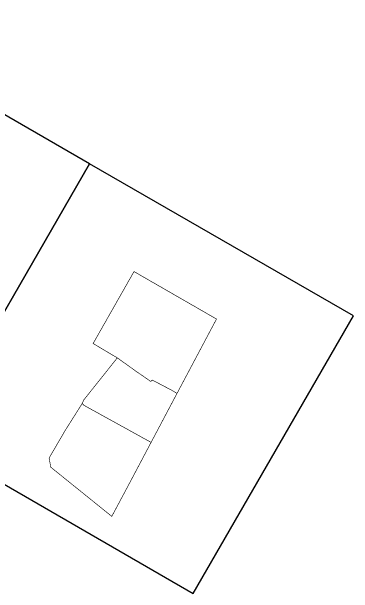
# Model space of a CAD drawing. Header units: millimetres. Extents: x 216654360 to 218309126, y 218099985 to 219647706.
# Drawn here: x 218031485 to 218309126, y 218579207 to 219052137 of the extents above; entities that cross this region are included whole.
import ezdxf

# ---------------------------------------------------------------- set-up
doc = ezdxf.new("R2010")
doc.units = ezdxf.units.MM
doc.header["$LTSCALE"] = 1000
doc.linetypes.add('DASH', pattern=[0.35, 0.25, -0.1])
doc.layers.add('测绘建筑物外轮廓', color=50, linetype='Continuous')

# ---------------------------------------------------------------- blocks, each defined once
blk = doc.blocks.new('123dgrgg')
at = {"color": 1, "linetype": 'DASH', "ltscale": 10, "const_width": 0.5}
for points in [[(-505, -1215.94), (-482.15, -1216.21), (-482.04, -1216.21), (-463.77, -1218.03), (-449.09, -1219.22), (-448.42, -1217.63), (-430.09, -1216.89), (-425.69, -1216.98), (-428.12, -1148.59), (-505.41, -1148.66), (-505.42, -1148.84), (-505.44, -1149.01), (-505.45, -1149.19), (-505.45, -1149.36), (-505.46, -1149.54), (-505.46, -1149.72)], [(-488.36, -1262.6), (-486.16, -1263.17), (-424.03, -1262), (-425.64, -1218.42), (-425.69, -1216.98), (-430.09, -1216.89), (-448.42, -1217.63), (-449.09, -1219.22), (-463.77, -1218.03), (-482.04, -1216.21), (-482.15, -1216.21), (-488.65, -1259.5), (-488.65, -1259.67), (-488.65, -1259.85), (-488.59, -1260.22), (-488.54, -1260.58), (-488.49, -1260.94), (-488.45, -1261.31), (-488.42, -1261.67), (-488.39, -1262.04), (-488.37, -1262.4)], [(-489.44, -1314.43), (-484.53, -1320.21), (-421.61, -1330.08), (-422.58, -1301.09), (-424.03, -1262), (-486.16, -1263.17), (-488.36, -1262.6), (-488.36, -1262.77), (-488.35, -1263.14), (-488.35, -1263.5), (-488.35, -1263.87), (-488.36, -1264.23), (-489.34, -1288.69)]]:
    blk.add_lwpolyline(points, close=True, dxfattribs=at)

msp = doc.modelspace()

# ---------------------------------------------------------------- linework, layer by layer
at = {"layer": '测绘建筑物外轮廓'}
for points in [[(217750335, 218826565), (217964640, 218702886), (218094821, 218928458), (217880517, 219052137)], [(217964640, 218702886), (218178944, 218579207), (218309126, 218804779), (218094821, 218928458)]]:
    msp.add_lwpolyline(points, close=True, dxfattribs=at)

# ---------------------------------------------------------------- block references
at = {"linetype": 'Continuous', "xscale": 1000, "yscale": 1000, "zscale": 1000, "rotation": 330.0099772036718}
msp.add_blockref('123dgrgg', (219142856, 219583039), dxfattribs=at)

doc.saveas('drawing.dxf')
